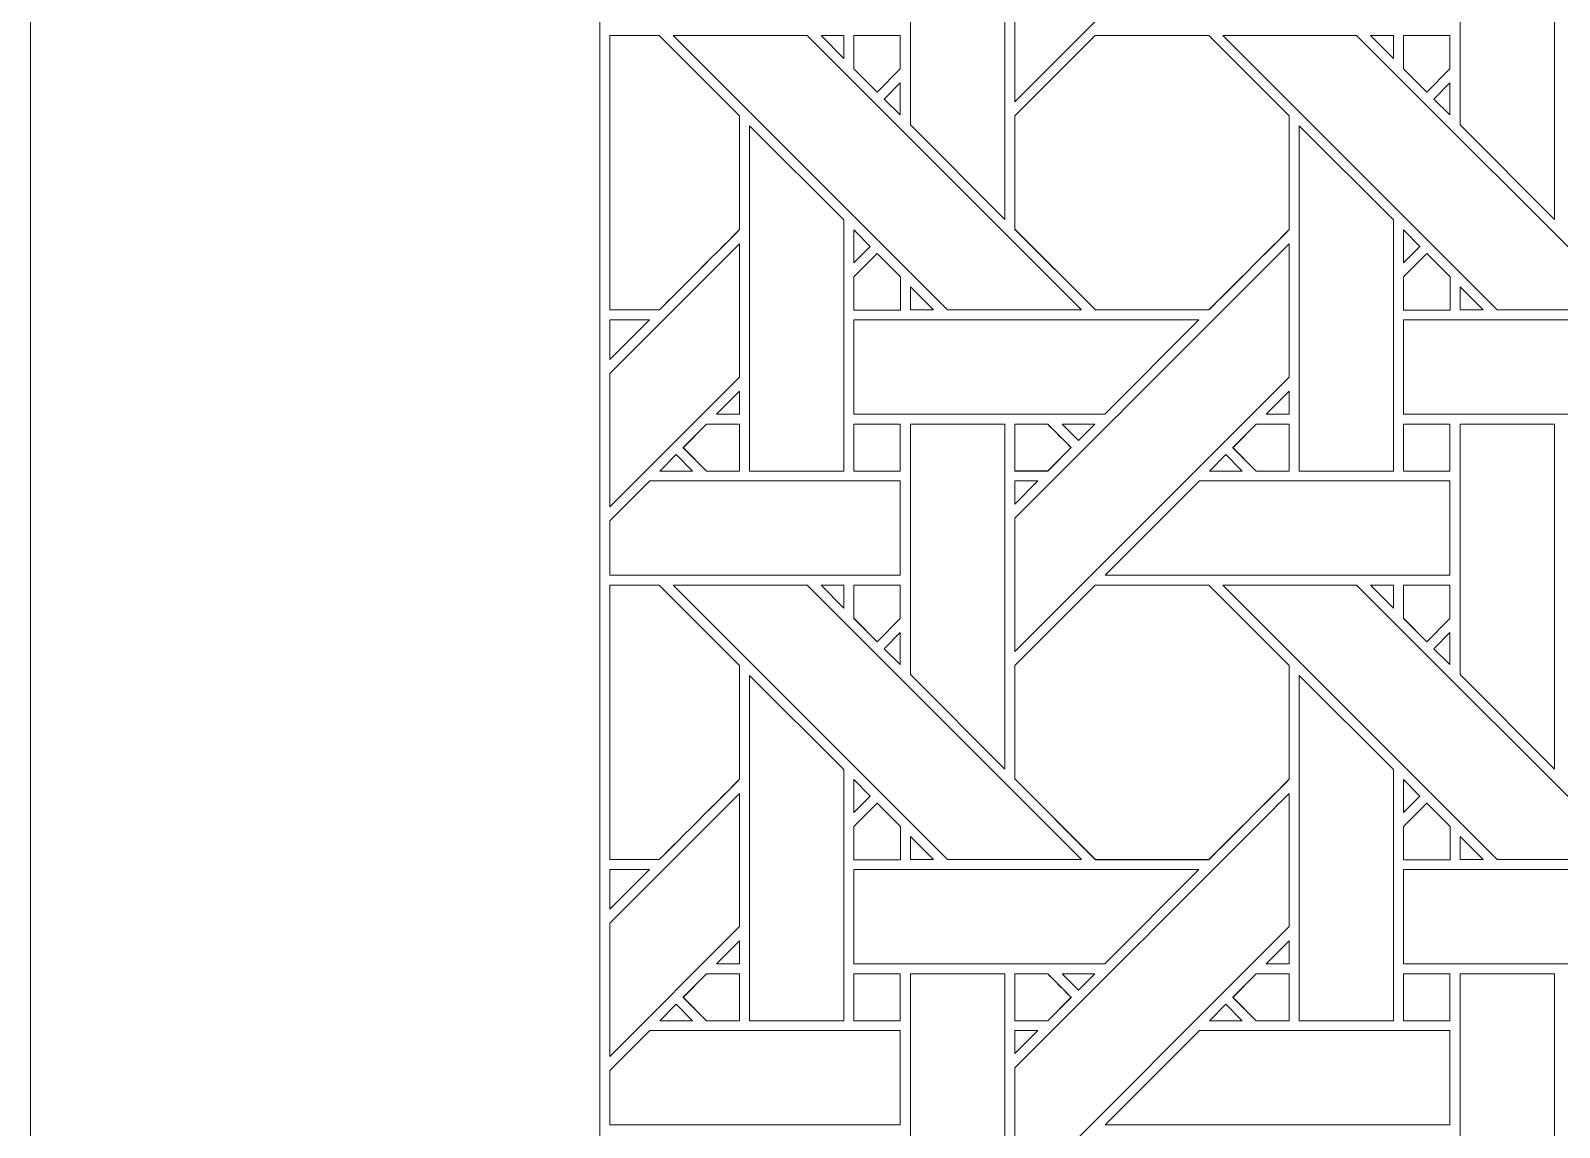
# Model space of a CAD drawing. Header units: inches. Extents: x 2.4 to 22.4, y -0.9 to 19.1.
# Drawn here: x 2.383 to 5.022, y 2.229 to 4.122 of the extents above; entities that cross this region are included whole.
import ezdxf

# ---------------------------------------------------------------- set-up
doc = ezdxf.new("R2010")
doc.units = ezdxf.units.IN
doc.header["$MEASUREMENT"] = 0
doc.layers.add('Design', color=7, linetype='Continuous', lineweight=0)

msp = doc.modelspace()

# ---------------------------------------------------------------- linework, layer by layer
at = {"layer": 'Design'}
for points, knots in [([(2.3829, 19.0948), (2.3829, 19.0948), (2.3829, -0.9052), (2.3829, -0.9052), (2.3829, -0.9052), (22.3829, -0.9052), (22.3829, -0.9052), (22.3829, -0.9052), (22.3829, 19.0948), (22.3829, 19.0948), (22.3829, 19.0948), (2.3829, 19.0948), (2.3829, 19.0948)], [0, 0, 0, 0, 1, 1, 1, 2, 2, 2, 3, 3, 3, 4, 4, 4, 4]), ([(3.3653, 18.1123), (3.3653, 18.1123), (3.3653, 0.0772), (3.3653, 0.0772), (3.3653, 0.0772), (21.4004, 0.0772), (21.4004, 0.0772), (21.4004, 0.0772), (21.4004, 18.1123), (21.4004, 18.1123), (21.4004, 18.1123), (3.3653, 18.1123), (3.3653, 18.1123)], [0, 0, 0, 0, 1, 1, 1, 2, 2, 2, 3, 3, 3, 4, 4, 4, 4]), ([(4.2177, 4.3653), (4.2674, 4.4147), (4.5, 4.6475), (4.5555, 4.703), (4.5555, 4.703), (4.5555, 4.473), (4.5555, 4.473), (4.5555, 4.473), (4.0818, 3.9994), (4.0818, 3.9994), (4.0818, 3.9994), (4.0818, 4.2294), (4.0818, 4.2294), (4.0818, 4.2294), (4.2177, 4.3653), (4.2177, 4.3653)], [0, 0, 0, 0, 1, 1, 1, 2, 2, 2, 3, 3, 3, 4, 4, 4, 5, 5, 5, 5]), ([(4.0647, 4.3916), (4.0647, 4.3916), (4.0647, 3.7964), (4.0647, 3.7964), (4.0647, 3.7964), (3.9018, 3.9594), (3.9018, 3.9594), (3.9018, 3.9594), (3.9018, 4.3916), (3.9018, 4.3916), (3.9018, 4.3916), (4.0647, 4.3916), (4.0647, 4.3916)], [0, 0, 0, 0, 1, 1, 1, 2, 2, 2, 3, 3, 3, 4, 4, 4, 4]), ([(5.0134, 4.3916), (5.0134, 4.3916), (5.0134, 3.7964), (5.0134, 3.7964), (5.0134, 3.7964), (4.8505, 3.9594), (4.8505, 3.9594), (4.8505, 3.9594), (4.8505, 4.3916), (4.8505, 4.3916), (4.8505, 4.3916), (5.0134, 4.3916), (5.0134, 4.3916)], [0, 0, 0, 0, 1, 1, 1, 2, 2, 2, 3, 3, 3, 4, 4, 4, 4]), ([(3.4679, 4.1136), (3.4679, 4.1136), (3.6066, 3.9749), (3.6066, 3.9749), (3.6066, 3.9749), (3.6066, 3.7787), (3.6066, 3.7787), (3.5888, 3.7607), (3.4769, 3.649), (3.4679, 3.64), (3.4679, 3.64), (3.3829, 3.64), (3.3829, 3.64), (3.3829, 3.64), (3.3829, 4.1136), (3.3829, 4.1136), (3.3829, 4.1136), (3.4679, 4.1136), (3.4679, 4.1136)], [0, 0, 0, 0, 1, 1, 1, 2, 2, 2, 3, 3, 3, 4, 4, 4, 5, 5, 5, 6, 6, 6, 6]), ([(3.468, 4.1136), (3.468, 4.1136), (3.6068, 3.975), (3.6068, 3.975), (3.6068, 3.975), (3.6068, 3.7787), (3.6068, 3.7787), (3.5888, 3.7606), (3.4769, 3.6488), (3.4681, 3.64), (3.4681, 3.64), (3.3829, 3.64), (3.3829, 3.64), (3.3829, 3.64), (3.3829, 4.1136), (3.3829, 4.1136), (3.3829, 4.1136), (3.468, 4.1136), (3.468, 4.1136)], [0, 0, 0, 0, 1, 1, 1, 2, 2, 2, 3, 3, 3, 4, 4, 4, 5, 5, 5, 6, 6, 6, 6]), ([(3.4923, 4.1137), (3.4923, 4.1137), (3.7232, 4.1137), (3.7232, 4.1137), (3.7232, 4.1137), (4.1969, 3.64), (4.1969, 3.64), (4.1969, 3.64), (3.9658, 3.64), (3.9658, 3.64), (3.9658, 3.64), (3.4923, 4.1137), (3.4923, 4.1137)], [0, 0, 0, 0, 1, 1, 1, 2, 2, 2, 3, 3, 3, 4, 4, 4, 4]), ([(3.7473, 4.1137), (3.7473, 4.1137), (3.7868, 4.1137), (3.7868, 4.1137), (3.7868, 4.1137), (3.7868, 4.0739), (3.7868, 4.0739), (3.7868, 4.0739), (3.7473, 4.1137), (3.7473, 4.1137)], [0, 0, 0, 0, 1, 1, 1, 2, 2, 2, 3, 3, 3, 3]), ([(3.8841, 4.1136), (3.8841, 4.1136), (3.8841, 4.056), (3.8841, 4.056), (3.8841, 4.056), (3.8441, 4.0161), (3.8441, 4.0161), (3.8441, 4.0161), (3.8038, 4.0564), (3.8038, 4.0564), (3.8038, 4.0564), (3.8038, 4.1136), (3.8038, 4.1136), (3.8038, 4.1136), (3.8841, 4.1136), (3.8841, 4.1136)], [0, 0, 0, 0, 1, 1, 1, 2, 2, 2, 3, 3, 3, 4, 4, 4, 5, 5, 5, 5]), ([(3.8443, 4.0162), (3.8443, 4.0162), (3.804, 4.0565), (3.804, 4.0565), (3.804, 4.0565), (3.804, 4.1137), (3.804, 4.1137), (3.804, 4.1137), (3.8842, 4.1137), (3.8842, 4.1137), (3.8842, 4.1137), (3.8842, 4.0561), (3.8842, 4.0561), (3.8842, 4.0561), (3.8443, 4.0162), (3.8443, 4.0162)], [0, 0, 0, 0, 1, 1, 1, 2, 2, 2, 3, 3, 3, 4, 4, 4, 5, 5, 5, 5]), ([(4.2204, 4.1136), (4.2204, 4.1136), (4.4166, 4.1136), (4.4166, 4.1136), (4.4166, 4.1136), (4.5554, 3.9749), (4.5554, 3.9749), (4.5554, 3.9749), (4.5554, 3.7787), (4.5554, 3.7787), (4.5376, 3.7607), (4.4256, 3.649), (4.4167, 3.64), (4.4167, 3.64), (4.2209, 3.64), (4.2209, 3.64), (4.2209, 3.64), (4.0817, 3.7792), (4.0817, 3.7792), (4.0817, 3.7792), (4.0817, 3.9749), (4.0817, 3.9749), (4.0817, 3.9749), (4.2204, 4.1136), (4.2204, 4.1136)], [0, 0, 0, 0, 1, 1, 1, 2, 2, 2, 3, 3, 3, 4, 4, 4, 5, 5, 5, 6, 6, 6, 7, 7, 7, 8, 8, 8, 8]), ([(4.2205, 4.1137), (4.2205, 4.1137), (4.4168, 4.1137), (4.4168, 4.1137), (4.4168, 4.1137), (4.5555, 3.975), (4.5555, 3.975), (4.5555, 3.975), (4.5555, 3.7787), (4.5555, 3.7787), (4.5377, 3.7608), (4.4258, 3.6491), (4.4168, 3.6401), (4.4168, 3.6401), (4.2211, 3.6401), (4.2211, 3.6401), (4.2211, 3.6401), (4.0818, 3.7793), (4.0818, 3.7793), (4.0818, 3.7793), (4.0818, 3.975), (4.0818, 3.975), (4.0818, 3.975), (4.2205, 4.1137), (4.2205, 4.1137)], [0, 0, 0, 0, 1, 1, 1, 2, 2, 2, 3, 3, 3, 4, 4, 4, 5, 5, 5, 6, 6, 6, 7, 7, 7, 8, 8, 8, 8]), ([(4.6719, 4.1137), (4.6719, 4.1137), (5.1456, 3.64), (5.1456, 3.64), (5.1456, 3.64), (4.9146, 3.64), (4.9146, 3.64), (4.9146, 3.64), (4.441, 4.1137), (4.441, 4.1137), (4.441, 4.1137), (4.6719, 4.1137), (4.6719, 4.1137)], [0, 0, 0, 0, 1, 1, 1, 2, 2, 2, 3, 3, 3, 4, 4, 4, 4]), ([(4.7355, 4.1137), (4.7355, 4.1137), (4.7355, 4.0739), (4.7355, 4.0739), (4.7355, 4.0739), (4.6961, 4.1137), (4.6961, 4.1137), (4.6961, 4.1137), (4.7355, 4.1137), (4.7355, 4.1137)], [0, 0, 0, 0, 1, 1, 1, 2, 2, 2, 3, 3, 3, 3]), ([(4.8328, 4.1136), (4.8328, 4.1136), (4.8328, 4.056), (4.8328, 4.056), (4.8328, 4.056), (4.7929, 4.0161), (4.7929, 4.0161), (4.7929, 4.0161), (4.7526, 4.0564), (4.7526, 4.0564), (4.7526, 4.0564), (4.7526, 4.1136), (4.7526, 4.1136), (4.7526, 4.1136), (4.8328, 4.1136), (4.8328, 4.1136)], [0, 0, 0, 0, 1, 1, 1, 2, 2, 2, 3, 3, 3, 4, 4, 4, 5, 5, 5, 5]), ([(4.793, 4.0162), (4.793, 4.0162), (4.7527, 4.0565), (4.7527, 4.0565), (4.7527, 4.0565), (4.7527, 4.1137), (4.7527, 4.1137), (4.7527, 4.1137), (4.833, 4.1137), (4.833, 4.1137), (4.833, 4.1137), (4.833, 4.0561), (4.833, 4.0561), (4.833, 4.0561), (4.793, 4.0162), (4.793, 4.0162)], [0, 0, 0, 0, 1, 1, 1, 2, 2, 2, 3, 3, 3, 4, 4, 4, 5, 5, 5, 5]), ([(3.8842, 4.0318), (3.8842, 4.0318), (3.8842, 3.9767), (3.8842, 3.9767), (3.8842, 3.9767), (3.8565, 4.0041), (3.8565, 4.0041), (3.8565, 4.0041), (3.8842, 4.0318), (3.8842, 4.0318)], [0, 0, 0, 0, 1, 1, 1, 2, 2, 2, 3, 3, 3, 3]), ([(4.833, 4.0318), (4.833, 4.0318), (4.833, 3.9767), (4.833, 3.9767), (4.833, 3.9767), (4.8052, 4.0041), (4.8052, 4.0041), (4.8052, 4.0041), (4.833, 4.0318), (4.833, 4.0318)], [0, 0, 0, 0, 1, 1, 1, 2, 2, 2, 3, 3, 3, 3]), ([(3.7867, 3.362), (3.7867, 3.362), (3.6239, 3.362), (3.6239, 3.362), (3.6239, 3.362), (3.6239, 3.9579), (3.6239, 3.9579), (3.6239, 3.9579), (3.7867, 3.7957), (3.7867, 3.7957), (3.7867, 3.7957), (3.7867, 3.362), (3.7867, 3.362)], [0, 0, 0, 0, 1, 1, 1, 2, 2, 2, 3, 3, 3, 4, 4, 4, 4]), ([(4.7354, 3.362), (4.7354, 3.362), (4.5727, 3.362), (4.5727, 3.362), (4.5727, 3.362), (4.5727, 3.9579), (4.5727, 3.9579), (4.5727, 3.9579), (4.7354, 3.7957), (4.7354, 3.7957), (4.7354, 3.7957), (4.7354, 3.362), (4.7354, 3.362)], [0, 0, 0, 0, 1, 1, 1, 2, 2, 2, 3, 3, 3, 4, 4, 4, 4]), ([(3.804, 3.7215), (3.804, 3.7215), (3.804, 3.7782), (3.804, 3.7782), (3.804, 3.7782), (3.8322, 3.7497), (3.8322, 3.7497), (3.8322, 3.7497), (3.804, 3.7215), (3.804, 3.7215)], [0, 0, 0, 0, 1, 1, 1, 2, 2, 2, 3, 3, 3, 3]), ([(4.7527, 3.7215), (4.7527, 3.7215), (4.7527, 3.7782), (4.7527, 3.7782), (4.7527, 3.7782), (4.7809, 3.7497), (4.7809, 3.7497), (4.7809, 3.7497), (4.7527, 3.7215), (4.7527, 3.7215)], [0, 0, 0, 0, 1, 1, 1, 2, 2, 2, 3, 3, 3, 3]), ([(3.6068, 3.7543), (3.6068, 3.7543), (3.6068, 3.5243), (3.6068, 3.5243), (3.6068, 3.5243), (3.3829, 3.3003), (3.3829, 3.3003), (3.3829, 3.3003), (3.3829, 3.5303), (3.3829, 3.5303), (3.3829, 3.5303), (3.6068, 3.7543), (3.6068, 3.7543)], [0, 0, 0, 0, 1, 1, 1, 2, 2, 2, 3, 3, 3, 4, 4, 4, 4]), ([(4.2182, 3.417), (4.2675, 3.4661), (4.5, 3.6988), (4.5555, 3.7543), (4.5555, 3.7543), (4.5555, 3.5243), (4.5555, 3.5243), (4.5555, 3.5243), (4.0818, 3.0506), (4.0818, 3.0506), (4.0818, 3.0506), (4.0818, 3.2807), (4.0818, 3.2807), (4.0818, 3.2807), (4.2182, 3.417), (4.2182, 3.417)], [0, 0, 0, 0, 1, 1, 1, 2, 2, 2, 3, 3, 3, 4, 4, 4, 5, 5, 5, 5]), ([(3.8038, 3.6397), (3.8038, 3.6397), (3.8038, 3.697), (3.8038, 3.697), (3.8038, 3.697), (3.8442, 3.7374), (3.8442, 3.7374), (3.8442, 3.7374), (3.8845, 3.697), (3.8845, 3.697), (3.8845, 3.697), (3.8845, 3.6397), (3.8845, 3.6397), (3.8845, 3.6397), (3.8038, 3.6397), (3.8038, 3.6397)], [0, 0, 0, 0, 1, 1, 1, 2, 2, 2, 3, 3, 3, 4, 4, 4, 5, 5, 5, 5]), ([(3.8443, 3.7374), (3.8443, 3.7374), (3.8847, 3.6971), (3.8847, 3.6971), (3.8847, 3.6971), (3.8847, 3.6398), (3.8847, 3.6398), (3.8847, 3.6398), (3.804, 3.6398), (3.804, 3.6398), (3.804, 3.6398), (3.804, 3.6971), (3.804, 3.6971), (3.804, 3.6971), (3.8443, 3.7374), (3.8443, 3.7374)], [0, 0, 0, 0, 1, 1, 1, 2, 2, 2, 3, 3, 3, 4, 4, 4, 5, 5, 5, 5]), ([(4.7526, 3.6397), (4.7526, 3.6397), (4.7526, 3.697), (4.7526, 3.697), (4.7526, 3.697), (4.7929, 3.7374), (4.7929, 3.7374), (4.7929, 3.7374), (4.8332, 3.697), (4.8332, 3.697), (4.8332, 3.697), (4.8332, 3.6397), (4.8332, 3.6397), (4.8332, 3.6397), (4.7526, 3.6397), (4.7526, 3.6397)], [0, 0, 0, 0, 1, 1, 1, 2, 2, 2, 3, 3, 3, 4, 4, 4, 5, 5, 5, 5]), ([(4.7931, 3.7374), (4.7931, 3.7374), (4.8334, 3.6971), (4.8334, 3.6971), (4.8334, 3.6971), (4.8334, 3.6398), (4.8334, 3.6398), (4.8334, 3.6398), (4.7527, 3.6398), (4.7527, 3.6398), (4.7527, 3.6398), (4.7527, 3.6971), (4.7527, 3.6971), (4.7527, 3.6971), (4.7931, 3.7374), (4.7931, 3.7374)], [0, 0, 0, 0, 1, 1, 1, 2, 2, 2, 3, 3, 3, 4, 4, 4, 5, 5, 5, 5]), ([(3.9416, 3.64), (3.9416, 3.64), (3.9019, 3.64), (3.9019, 3.64), (3.9019, 3.64), (3.9019, 3.6798), (3.9019, 3.6798), (3.9019, 3.6798), (3.9416, 3.64), (3.9416, 3.64)], [0, 0, 0, 0, 1, 1, 1, 2, 2, 2, 3, 3, 3, 3]), ([(4.8506, 3.64), (4.8506, 3.64), (4.8506, 3.6798), (4.8506, 3.6798), (4.8506, 3.6798), (4.8904, 3.64), (4.8904, 3.64), (4.8904, 3.64), (4.8506, 3.64), (4.8506, 3.64)], [0, 0, 0, 0, 1, 1, 1, 2, 2, 2, 3, 3, 3, 3]), ([(3.451, 3.6228), (3.451, 3.6228), (3.3829, 3.5547), (3.3829, 3.5547), (3.3829, 3.5547), (3.3829, 3.6228), (3.3829, 3.6228), (3.3829, 3.6228), (3.451, 3.6228), (3.451, 3.6228)], [0, 0, 0, 0, 1, 1, 1, 2, 2, 2, 3, 3, 3, 3]), ([(3.804, 3.6228), (3.804, 3.6228), (4.3997, 3.6228), (4.3997, 3.6228), (4.3997, 3.6228), (4.237, 3.4601), (4.237, 3.4601), (4.237, 3.4601), (3.804, 3.4601), (3.804, 3.4601), (3.804, 3.4601), (3.804, 3.6228), (3.804, 3.6228)], [0, 0, 0, 0, 1, 1, 1, 2, 2, 2, 3, 3, 3, 4, 4, 4, 4]), ([(4.7527, 3.4601), (4.7527, 3.4601), (4.7527, 3.6228), (4.7527, 3.6228), (4.7527, 3.6228), (5.3484, 3.6228), (5.3484, 3.6228), (5.3484, 3.6228), (5.1857, 3.4601), (5.1857, 3.4601), (5.1857, 3.4601), (4.7527, 3.4601), (4.7527, 3.4601)], [0, 0, 0, 0, 1, 1, 1, 2, 2, 2, 3, 3, 3, 4, 4, 4, 4]), ([(3.567, 3.4601), (3.567, 3.4601), (3.6068, 3.4999), (3.6068, 3.4999), (3.6068, 3.4999), (3.6068, 3.4601), (3.6068, 3.4601), (3.6068, 3.4601), (3.567, 3.4601), (3.567, 3.4601)], [0, 0, 0, 0, 1, 1, 1, 2, 2, 2, 3, 3, 3, 3]), ([(4.5158, 3.4601), (4.5158, 3.4601), (4.5555, 3.4999), (4.5555, 3.4999), (4.5555, 3.4999), (4.5555, 3.4601), (4.5555, 3.4601), (4.5555, 3.4601), (4.5158, 3.4601), (4.5158, 3.4601)], [0, 0, 0, 0, 1, 1, 1, 2, 2, 2, 3, 3, 3, 3]), ([(3.5495, 3.362), (3.5495, 3.362), (3.5092, 3.4023), (3.5092, 3.4023), (3.5092, 3.4023), (3.5496, 3.4428), (3.5496, 3.4428), (3.5496, 3.4428), (3.6066, 3.4428), (3.6066, 3.4428), (3.6066, 3.4428), (3.6066, 3.362), (3.6066, 3.362), (3.6066, 3.362), (3.5495, 3.362), (3.5495, 3.362)], [0, 0, 0, 0, 1, 1, 1, 2, 2, 2, 3, 3, 3, 4, 4, 4, 5, 5, 5, 5]), ([(3.5093, 3.4024), (3.5093, 3.4024), (3.5498, 3.4428), (3.5498, 3.4428), (3.5498, 3.4428), (3.6068, 3.4428), (3.6068, 3.4428), (3.6068, 3.4428), (3.6068, 3.362), (3.6068, 3.362), (3.6068, 3.362), (3.5497, 3.362), (3.5497, 3.362), (3.5497, 3.362), (3.5093, 3.4024), (3.5093, 3.4024)], [0, 0, 0, 0, 1, 1, 1, 2, 2, 2, 3, 3, 3, 4, 4, 4, 5, 5, 5, 5]), ([(3.8038, 3.4427), (3.8038, 3.4427), (3.8841, 3.4427), (3.8841, 3.4427), (3.8841, 3.4427), (3.8841, 3.362), (3.8841, 3.362), (3.8841, 3.362), (3.8038, 3.362), (3.8038, 3.362), (3.8038, 3.362), (3.8038, 3.4427), (3.8038, 3.4427)], [0, 0, 0, 0, 1, 1, 1, 2, 2, 2, 3, 3, 3, 4, 4, 4, 4]), ([(3.804, 3.4428), (3.804, 3.4428), (3.8842, 3.4428), (3.8842, 3.4428), (3.8842, 3.4428), (3.8842, 3.362), (3.8842, 3.362), (3.8842, 3.362), (3.804, 3.362), (3.804, 3.362), (3.804, 3.362), (3.804, 3.4428), (3.804, 3.4428)], [0, 0, 0, 0, 1, 1, 1, 2, 2, 2, 3, 3, 3, 4, 4, 4, 4]), ([(4.0647, 3.4428), (4.0647, 3.4428), (4.0647, 2.8477), (4.0647, 2.8477), (4.0647, 2.8477), (3.9018, 3.0106), (3.9018, 3.0106), (3.9018, 3.0106), (3.9018, 3.4428), (3.9018, 3.4428), (3.9018, 3.4428), (4.0647, 3.4428), (4.0647, 3.4428)], [0, 0, 0, 0, 1, 1, 1, 2, 2, 2, 3, 3, 3, 4, 4, 4, 4]), ([(4.1388, 3.4427), (4.1439, 3.4376), (4.1747, 3.4068), (4.1791, 3.4024), (4.1791, 3.4024), (4.1387, 3.362), (4.1387, 3.362), (4.1387, 3.362), (4.0817, 3.362), (4.0817, 3.362), (4.0817, 3.362), (4.0817, 3.4427), (4.0817, 3.4427), (4.0817, 3.4427), (4.1388, 3.4427), (4.1388, 3.4427)], [0, 0, 0, 0, 1, 1, 1, 2, 2, 2, 3, 3, 3, 4, 4, 4, 5, 5, 5, 5]), ([(4.1792, 3.4025), (4.1792, 3.4025), (4.1388, 3.3621), (4.1388, 3.3621), (4.1388, 3.3621), (4.0818, 3.3621), (4.0818, 3.3621), (4.0818, 3.3621), (4.0818, 3.4428), (4.0818, 3.4428), (4.0818, 3.4428), (4.1389, 3.4428), (4.1389, 3.4428), (4.1442, 3.4376), (4.1749, 3.4068), (4.1792, 3.4025)], [0, 0, 0, 0, 1, 1, 1, 2, 2, 2, 3, 3, 3, 4, 4, 4, 5, 5, 5, 5]), ([(4.1633, 3.4428), (4.1633, 3.4428), (4.2197, 3.4428), (4.2197, 3.4428), (4.2197, 3.4428), (4.1915, 3.4146), (4.1915, 3.4146), (4.1915, 3.4146), (4.1633, 3.4428), (4.1633, 3.4428)], [0, 0, 0, 0, 1, 1, 1, 2, 2, 2, 3, 3, 3, 3]), ([(4.4983, 3.362), (4.4983, 3.362), (4.4579, 3.4023), (4.4579, 3.4023), (4.4579, 3.4023), (4.4983, 3.4428), (4.4983, 3.4428), (4.4983, 3.4428), (4.5554, 3.4428), (4.5554, 3.4428), (4.5554, 3.4428), (4.5554, 3.362), (4.5554, 3.362), (4.5554, 3.362), (4.4983, 3.362), (4.4983, 3.362)], [0, 0, 0, 0, 1, 1, 1, 2, 2, 2, 3, 3, 3, 4, 4, 4, 5, 5, 5, 5]), ([(4.5555, 3.4428), (4.5555, 3.4428), (4.5555, 3.362), (4.5555, 3.362), (4.5555, 3.362), (4.4984, 3.362), (4.4984, 3.362), (4.4984, 3.362), (4.4581, 3.4024), (4.4581, 3.4024), (4.4581, 3.4024), (4.4985, 3.4428), (4.4985, 3.4428), (4.4985, 3.4428), (4.5555, 3.4428), (4.5555, 3.4428)], [0, 0, 0, 0, 1, 1, 1, 2, 2, 2, 3, 3, 3, 4, 4, 4, 5, 5, 5, 5]), ([(4.7526, 3.4427), (4.7526, 3.4427), (4.8328, 3.4427), (4.8328, 3.4427), (4.8328, 3.4427), (4.8328, 3.362), (4.8328, 3.362), (4.8328, 3.362), (4.7526, 3.362), (4.7526, 3.362), (4.7526, 3.362), (4.7526, 3.4427), (4.7526, 3.4427)], [0, 0, 0, 0, 1, 1, 1, 2, 2, 2, 3, 3, 3, 4, 4, 4, 4]), ([(4.833, 3.4428), (4.833, 3.4428), (4.833, 3.362), (4.833, 3.362), (4.833, 3.362), (4.7527, 3.362), (4.7527, 3.362), (4.7527, 3.362), (4.7527, 3.4428), (4.7527, 3.4428), (4.7527, 3.4428), (4.833, 3.4428), (4.833, 3.4428)], [0, 0, 0, 0, 1, 1, 1, 2, 2, 2, 3, 3, 3, 4, 4, 4, 4]), ([(5.0134, 3.4428), (5.0134, 3.4428), (5.0134, 2.8477), (5.0134, 2.8477), (5.0134, 2.8477), (4.8505, 3.0106), (4.8505, 3.0106), (4.8505, 3.0106), (4.8505, 3.4428), (4.8505, 3.4428), (4.8505, 3.4428), (5.0134, 3.4428), (5.0134, 3.4428)], [0, 0, 0, 0, 1, 1, 1, 2, 2, 2, 3, 3, 3, 4, 4, 4, 4]), ([(3.5255, 3.362), (3.5255, 3.362), (3.4689, 3.362), (3.4689, 3.362), (3.4689, 3.362), (3.4972, 3.3903), (3.4972, 3.3903), (3.4972, 3.3903), (3.5255, 3.362), (3.5255, 3.362)], [0, 0, 0, 0, 1, 1, 1, 2, 2, 2, 3, 3, 3, 3]), ([(4.4742, 3.362), (4.4742, 3.362), (4.4177, 3.362), (4.4177, 3.362), (4.4177, 3.362), (4.4459, 3.3903), (4.4459, 3.3903), (4.4459, 3.3903), (4.4742, 3.362), (4.4742, 3.362)], [0, 0, 0, 0, 1, 1, 1, 2, 2, 2, 3, 3, 3, 3]), ([(3.4518, 3.3449), (3.4518, 3.3449), (3.8842, 3.3449), (3.8842, 3.3449), (3.8842, 3.3449), (3.8842, 3.1821), (3.8842, 3.1821), (3.8842, 3.1821), (3.3829, 3.1821), (3.3829, 3.1821), (3.3829, 3.1821), (3.3829, 3.276), (3.3829, 3.276), (3.3829, 3.276), (3.4518, 3.3449), (3.4518, 3.3449)], [0, 0, 0, 0, 1, 1, 1, 2, 2, 2, 3, 3, 3, 4, 4, 4, 5, 5, 5, 5]), ([(4.1217, 3.3449), (4.1217, 3.3449), (4.0818, 3.3051), (4.0818, 3.3051), (4.0818, 3.3051), (4.0818, 3.3449), (4.0818, 3.3449), (4.0818, 3.3449), (4.1217, 3.3449), (4.1217, 3.3449)], [0, 0, 0, 0, 1, 1, 1, 2, 2, 2, 3, 3, 3, 3]), ([(4.833, 3.3449), (4.833, 3.3449), (4.833, 3.1821), (4.833, 3.1821), (4.833, 3.1821), (4.2377, 3.1821), (4.2377, 3.1821), (4.2377, 3.1821), (4.4005, 3.3449), (4.4005, 3.3449), (4.4005, 3.3449), (4.833, 3.3449), (4.833, 3.3449)], [0, 0, 0, 0, 1, 1, 1, 2, 2, 2, 3, 3, 3, 4, 4, 4, 4]), ([(3.4679, 3.1649), (3.4679, 3.1649), (3.6066, 3.0261), (3.6066, 3.0261), (3.6066, 3.0261), (3.6066, 2.8299), (3.6066, 2.8299), (3.5888, 2.812), (3.4769, 2.7003), (3.4679, 2.6913), (3.4679, 2.6913), (3.3829, 2.6913), (3.3829, 2.6913), (3.3829, 2.6913), (3.3829, 3.1649), (3.3829, 3.1649), (3.3829, 3.1649), (3.4679, 3.1649), (3.4679, 3.1649)], [0, 0, 0, 0, 1, 1, 1, 2, 2, 2, 3, 3, 3, 4, 4, 4, 5, 5, 5, 6, 6, 6, 6]), ([(3.468, 3.1649), (3.468, 3.1649), (3.6068, 3.0262), (3.6068, 3.0262), (3.6068, 3.0262), (3.6068, 2.83), (3.6068, 2.83), (3.589, 2.8121), (3.477, 2.7003), (3.4681, 2.6913), (3.4681, 2.6913), (3.3829, 2.6913), (3.3829, 2.6913), (3.3829, 2.6913), (3.3829, 3.1649), (3.3829, 3.1649), (3.3829, 3.1649), (3.468, 3.1649), (3.468, 3.1649)], [0, 0, 0, 0, 1, 1, 1, 2, 2, 2, 3, 3, 3, 4, 4, 4, 5, 5, 5, 6, 6, 6, 6]), ([(3.4923, 3.165), (3.4923, 3.165), (3.7232, 3.165), (3.7232, 3.165), (3.7232, 3.165), (4.1969, 2.6913), (4.1969, 2.6913), (4.1969, 2.6913), (3.9658, 2.6913), (3.9658, 2.6913), (3.9658, 2.6913), (3.4923, 3.165), (3.4923, 3.165)], [0, 0, 0, 0, 1, 1, 1, 2, 2, 2, 3, 3, 3, 4, 4, 4, 4]), ([(3.7473, 3.165), (3.7473, 3.165), (3.7868, 3.165), (3.7868, 3.165), (3.7868, 3.165), (3.7868, 3.1251), (3.7868, 3.1251), (3.7868, 3.1251), (3.7473, 3.165), (3.7473, 3.165)], [0, 0, 0, 0, 1, 1, 1, 2, 2, 2, 3, 3, 3, 3]), ([(3.8841, 3.1649), (3.8841, 3.1649), (3.8841, 3.1073), (3.8841, 3.1073), (3.8841, 3.1073), (3.8441, 3.0673), (3.8441, 3.0673), (3.8441, 3.0673), (3.8038, 3.1077), (3.8038, 3.1077), (3.8038, 3.1077), (3.8038, 3.1649), (3.8038, 3.1649), (3.8038, 3.1649), (3.8841, 3.1649), (3.8841, 3.1649)], [0, 0, 0, 0, 1, 1, 1, 2, 2, 2, 3, 3, 3, 4, 4, 4, 5, 5, 5, 5]), ([(3.8443, 3.0674), (3.8443, 3.0674), (3.804, 3.1078), (3.804, 3.1078), (3.804, 3.1078), (3.804, 3.165), (3.804, 3.165), (3.804, 3.165), (3.8842, 3.165), (3.8842, 3.165), (3.8842, 3.165), (3.8842, 3.1074), (3.8842, 3.1074), (3.8842, 3.1074), (3.8443, 3.0674), (3.8443, 3.0674)], [0, 0, 0, 0, 1, 1, 1, 2, 2, 2, 3, 3, 3, 4, 4, 4, 5, 5, 5, 5]), ([(4.2204, 3.1649), (4.2204, 3.1649), (4.4166, 3.1649), (4.4166, 3.1649), (4.4166, 3.1649), (4.5554, 3.0261), (4.5554, 3.0261), (4.5554, 3.0261), (4.5554, 2.8299), (4.5554, 2.8299), (4.5376, 2.812), (4.4256, 2.7002), (4.4167, 2.6912), (4.4167, 2.6912), (4.2209, 2.6912), (4.2209, 2.6912), (4.2209, 2.6912), (4.0817, 2.8305), (4.0817, 2.8305), (4.0817, 2.8305), (4.0817, 3.0261), (4.0817, 3.0261), (4.0817, 3.0261), (4.2204, 3.1649), (4.2204, 3.1649)], [0, 0, 0, 0, 1, 1, 1, 2, 2, 2, 3, 3, 3, 4, 4, 4, 5, 5, 5, 6, 6, 6, 7, 7, 7, 8, 8, 8, 8]), ([(4.2205, 3.165), (4.2205, 3.165), (4.4168, 3.165), (4.4168, 3.165), (4.4168, 3.165), (4.5555, 3.0262), (4.5555, 3.0262), (4.5555, 3.0262), (4.5555, 2.83), (4.5555, 2.83), (4.5377, 2.8121), (4.4258, 2.7003), (4.4168, 2.6913), (4.4168, 2.6913), (4.2211, 2.6913), (4.2211, 2.6913), (4.2211, 2.6913), (4.0818, 2.8306), (4.0818, 2.8306), (4.0818, 2.8306), (4.0818, 3.0262), (4.0818, 3.0262), (4.0818, 3.0262), (4.2205, 3.165), (4.2205, 3.165)], [0, 0, 0, 0, 1, 1, 1, 2, 2, 2, 3, 3, 3, 4, 4, 4, 5, 5, 5, 6, 6, 6, 7, 7, 7, 8, 8, 8, 8]), ([(4.6719, 3.165), (4.6719, 3.165), (5.1456, 2.6913), (5.1456, 2.6913), (5.1456, 2.6913), (4.9146, 2.6913), (4.9146, 2.6913), (4.9146, 2.6913), (4.441, 3.165), (4.441, 3.165), (4.441, 3.165), (4.6719, 3.165), (4.6719, 3.165)], [0, 0, 0, 0, 1, 1, 1, 2, 2, 2, 3, 3, 3, 4, 4, 4, 4]), ([(4.7355, 3.165), (4.7355, 3.165), (4.7355, 3.1251), (4.7355, 3.1251), (4.7355, 3.1251), (4.6961, 3.165), (4.6961, 3.165), (4.6961, 3.165), (4.7355, 3.165), (4.7355, 3.165)], [0, 0, 0, 0, 1, 1, 1, 2, 2, 2, 3, 3, 3, 3]), ([(4.8328, 3.1649), (4.8328, 3.1649), (4.8328, 3.1073), (4.8328, 3.1073), (4.8328, 3.1073), (4.7929, 3.0673), (4.7929, 3.0673), (4.7929, 3.0673), (4.7526, 3.1077), (4.7526, 3.1077), (4.7526, 3.1077), (4.7526, 3.1649), (4.7526, 3.1649), (4.7526, 3.1649), (4.8328, 3.1649), (4.8328, 3.1649)], [0, 0, 0, 0, 1, 1, 1, 2, 2, 2, 3, 3, 3, 4, 4, 4, 5, 5, 5, 5]), ([(4.793, 3.0674), (4.793, 3.0674), (4.7527, 3.1078), (4.7527, 3.1078), (4.7527, 3.1078), (4.7527, 3.165), (4.7527, 3.165), (4.7527, 3.165), (4.833, 3.165), (4.833, 3.165), (4.833, 3.165), (4.833, 3.1074), (4.833, 3.1074), (4.833, 3.1074), (4.793, 3.0674), (4.793, 3.0674)], [0, 0, 0, 0, 1, 1, 1, 2, 2, 2, 3, 3, 3, 4, 4, 4, 5, 5, 5, 5]), ([(3.8842, 3.0831), (3.8842, 3.0831), (3.8842, 3.028), (3.8842, 3.028), (3.8842, 3.028), (3.8565, 3.0553), (3.8565, 3.0553), (3.8565, 3.0553), (3.8842, 3.0831), (3.8842, 3.0831)], [0, 0, 0, 0, 1, 1, 1, 2, 2, 2, 3, 3, 3, 3]), ([(4.833, 3.0831), (4.833, 3.0831), (4.833, 3.028), (4.833, 3.028), (4.833, 3.028), (4.8052, 3.0554), (4.8052, 3.0554), (4.8052, 3.0554), (4.833, 3.0831), (4.833, 3.0831)], [0, 0, 0, 0, 1, 1, 1, 2, 2, 2, 3, 3, 3, 3]), ([(3.7867, 2.4133), (3.7867, 2.4133), (3.6239, 2.4133), (3.6239, 2.4133), (3.6239, 2.4133), (3.6239, 3.0091), (3.6239, 3.0091), (3.6239, 3.0091), (3.7867, 2.847), (3.7867, 2.847), (3.7867, 2.847), (3.7867, 2.4133), (3.7867, 2.4133)], [0, 0, 0, 0, 1, 1, 1, 2, 2, 2, 3, 3, 3, 4, 4, 4, 4]), ([(4.7354, 2.4133), (4.7354, 2.4133), (4.5727, 2.4133), (4.5727, 2.4133), (4.5727, 2.4133), (4.5727, 3.0091), (4.5727, 3.0091), (4.5727, 3.0091), (4.7354, 2.847), (4.7354, 2.847), (4.7354, 2.847), (4.7354, 2.4133), (4.7354, 2.4133)], [0, 0, 0, 0, 1, 1, 1, 2, 2, 2, 3, 3, 3, 4, 4, 4, 4]), ([(3.804, 2.7728), (3.804, 2.7728), (3.804, 2.8295), (3.804, 2.8295), (3.804, 2.8295), (3.8322, 2.8009), (3.8322, 2.8009), (3.8322, 2.8009), (3.804, 2.7728), (3.804, 2.7728)], [0, 0, 0, 0, 1, 1, 1, 2, 2, 2, 3, 3, 3, 3]), ([(4.7527, 2.7728), (4.7527, 2.7728), (4.7527, 2.8295), (4.7527, 2.8295), (4.7527, 2.8295), (4.7809, 2.8009), (4.7809, 2.8009), (4.7809, 2.8009), (4.7527, 2.7728), (4.7527, 2.7728)], [0, 0, 0, 0, 1, 1, 1, 2, 2, 2, 3, 3, 3, 3]), ([(3.6068, 2.8056), (3.6068, 2.8056), (3.6068, 2.5756), (3.6068, 2.5756), (3.6068, 2.5756), (3.3829, 2.3516), (3.3829, 2.3516), (3.3829, 2.3516), (3.3829, 2.5816), (3.3829, 2.5816), (3.3829, 2.5816), (3.6068, 2.8056), (3.6068, 2.8056)], [0, 0, 0, 0, 1, 1, 1, 2, 2, 2, 3, 3, 3, 4, 4, 4, 4]), ([(4.2182, 2.4683), (4.2676, 2.5174), (4.5, 2.7501), (4.5555, 2.8056), (4.5555, 2.8056), (4.5555, 2.5756), (4.5555, 2.5756), (4.5555, 2.5756), (4.0818, 2.1019), (4.0818, 2.1019), (4.0818, 2.1019), (4.0818, 2.332), (4.0818, 2.332), (4.0818, 2.332), (4.2182, 2.4683), (4.2182, 2.4683)], [0, 0, 0, 0, 1, 1, 1, 2, 2, 2, 3, 3, 3, 4, 4, 4, 5, 5, 5, 5]), ([(3.8038, 2.691), (3.8038, 2.691), (3.8038, 2.7483), (3.8038, 2.7483), (3.8038, 2.7483), (3.8442, 2.7886), (3.8442, 2.7886), (3.8442, 2.7886), (3.8845, 2.7483), (3.8845, 2.7483), (3.8845, 2.7483), (3.8845, 2.691), (3.8845, 2.691), (3.8845, 2.691), (3.8038, 2.691), (3.8038, 2.691)], [0, 0, 0, 0, 1, 1, 1, 2, 2, 2, 3, 3, 3, 4, 4, 4, 5, 5, 5, 5]), ([(3.8443, 2.7887), (3.8443, 2.7887), (3.8847, 2.7484), (3.8847, 2.7484), (3.8847, 2.7484), (3.8847, 2.6911), (3.8847, 2.6911), (3.8847, 2.6911), (3.804, 2.6911), (3.804, 2.6911), (3.804, 2.6911), (3.804, 2.7484), (3.804, 2.7484), (3.804, 2.7484), (3.8443, 2.7887), (3.8443, 2.7887)], [0, 0, 0, 0, 1, 1, 1, 2, 2, 2, 3, 3, 3, 4, 4, 4, 5, 5, 5, 5]), ([(4.7526, 2.691), (4.7526, 2.691), (4.7526, 2.7483), (4.7526, 2.7483), (4.7526, 2.7483), (4.7929, 2.7886), (4.7929, 2.7886), (4.7929, 2.7886), (4.8332, 2.7483), (4.8332, 2.7483), (4.8332, 2.7483), (4.8332, 2.691), (4.8332, 2.691), (4.8332, 2.691), (4.7526, 2.691), (4.7526, 2.691)], [0, 0, 0, 0, 1, 1, 1, 2, 2, 2, 3, 3, 3, 4, 4, 4, 5, 5, 5, 5]), ([(4.7931, 2.7887), (4.7931, 2.7887), (4.8334, 2.7484), (4.8334, 2.7484), (4.8334, 2.7484), (4.8334, 2.6911), (4.8334, 2.6911), (4.8334, 2.6911), (4.7527, 2.6911), (4.7527, 2.6911), (4.7527, 2.6911), (4.7527, 2.7484), (4.7527, 2.7484), (4.7527, 2.7484), (4.7931, 2.7887), (4.7931, 2.7887)], [0, 0, 0, 0, 1, 1, 1, 2, 2, 2, 3, 3, 3, 4, 4, 4, 5, 5, 5, 5]), ([(3.9416, 2.6913), (3.9416, 2.6913), (3.9019, 2.6913), (3.9019, 2.6913), (3.9019, 2.6913), (3.9019, 2.7311), (3.9019, 2.7311), (3.9019, 2.7311), (3.9416, 2.6913), (3.9416, 2.6913)], [0, 0, 0, 0, 1, 1, 1, 2, 2, 2, 3, 3, 3, 3]), ([(4.8506, 2.6913), (4.8506, 2.6913), (4.8506, 2.7311), (4.8506, 2.7311), (4.8506, 2.7311), (4.8903, 2.6913), (4.8903, 2.6913), (4.8903, 2.6913), (4.8506, 2.6913), (4.8506, 2.6913)], [0, 0, 0, 0, 1, 1, 1, 2, 2, 2, 3, 3, 3, 3]), ([(3.451, 2.6741), (3.451, 2.6741), (3.3829, 2.606), (3.3829, 2.606), (3.3829, 2.606), (3.3829, 2.6741), (3.3829, 2.6741), (3.3829, 2.6741), (3.451, 2.6741), (3.451, 2.6741)], [0, 0, 0, 0, 1, 1, 1, 2, 2, 2, 3, 3, 3, 3]), ([(3.804, 2.6741), (3.804, 2.6741), (4.3997, 2.6741), (4.3997, 2.6741), (4.3997, 2.6741), (4.237, 2.5114), (4.237, 2.5114), (4.237, 2.5114), (3.804, 2.5114), (3.804, 2.5114), (3.804, 2.5114), (3.804, 2.6741), (3.804, 2.6741)], [0, 0, 0, 0, 1, 1, 1, 2, 2, 2, 3, 3, 3, 4, 4, 4, 4]), ([(4.7527, 2.5114), (4.7527, 2.5114), (4.7527, 2.6741), (4.7527, 2.6741), (4.7527, 2.6741), (5.3484, 2.6741), (5.3484, 2.6741), (5.3484, 2.6741), (5.1857, 2.5114), (5.1857, 2.5114), (5.1857, 2.5114), (4.7527, 2.5114), (4.7527, 2.5114)], [0, 0, 0, 0, 1, 1, 1, 2, 2, 2, 3, 3, 3, 4, 4, 4, 4]), ([(3.567, 2.5114), (3.567, 2.5114), (3.6068, 2.5512), (3.6068, 2.5512), (3.6068, 2.5512), (3.6068, 2.5114), (3.6068, 2.5114), (3.6068, 2.5114), (3.567, 2.5114), (3.567, 2.5114)], [0, 0, 0, 0, 1, 1, 1, 2, 2, 2, 3, 3, 3, 3]), ([(4.5157, 2.5114), (4.5157, 2.5114), (4.5555, 2.5512), (4.5555, 2.5512), (4.5555, 2.5512), (4.5555, 2.5114), (4.5555, 2.5114), (4.5555, 2.5114), (4.5157, 2.5114), (4.5157, 2.5114)], [0, 0, 0, 0, 1, 1, 1, 2, 2, 2, 3, 3, 3, 3]), ([(3.5495, 2.4132), (3.5495, 2.4132), (3.5092, 2.4536), (3.5092, 2.4536), (3.5092, 2.4536), (3.5496, 2.494), (3.5496, 2.494), (3.5496, 2.494), (3.6066, 2.494), (3.6066, 2.494), (3.6066, 2.494), (3.6066, 2.4132), (3.6066, 2.4132), (3.6066, 2.4132), (3.5495, 2.4132), (3.5495, 2.4132)], [0, 0, 0, 0, 1, 1, 1, 2, 2, 2, 3, 3, 3, 4, 4, 4, 5, 5, 5, 5]), ([(3.5093, 2.4537), (3.5093, 2.4537), (3.5498, 2.4941), (3.5498, 2.4941), (3.5498, 2.4941), (3.6068, 2.4941), (3.6068, 2.4941), (3.6068, 2.4941), (3.6068, 2.4133), (3.6068, 2.4133), (3.6068, 2.4133), (3.5497, 2.4133), (3.5497, 2.4133), (3.5497, 2.4133), (3.5093, 2.4537), (3.5093, 2.4537)], [0, 0, 0, 0, 1, 1, 1, 2, 2, 2, 3, 3, 3, 4, 4, 4, 5, 5, 5, 5]), ([(3.8038, 2.494), (3.8038, 2.494), (3.8841, 2.494), (3.8841, 2.494), (3.8841, 2.494), (3.8841, 2.4132), (3.8841, 2.4132), (3.8841, 2.4132), (3.8038, 2.4132), (3.8038, 2.4132), (3.8038, 2.4132), (3.8038, 2.494), (3.8038, 2.494)], [0, 0, 0, 0, 1, 1, 1, 2, 2, 2, 3, 3, 3, 4, 4, 4, 4]), ([(3.804, 2.4941), (3.804, 2.4941), (3.8842, 2.4941), (3.8842, 2.4941), (3.8842, 2.4941), (3.8842, 2.4133), (3.8842, 2.4133), (3.8842, 2.4133), (3.804, 2.4133), (3.804, 2.4133), (3.804, 2.4133), (3.804, 2.4941), (3.804, 2.4941)], [0, 0, 0, 0, 1, 1, 1, 2, 2, 2, 3, 3, 3, 4, 4, 4, 4]), ([(4.0647, 2.4941), (4.0647, 2.4941), (4.0647, 1.899), (4.0647, 1.899), (4.0647, 1.899), (3.9018, 2.0619), (3.9018, 2.0619), (3.9018, 2.0619), (3.9018, 2.4941), (3.9018, 2.4941), (3.9018, 2.4941), (4.0647, 2.4941), (4.0647, 2.4941)], [0, 0, 0, 0, 1, 1, 1, 2, 2, 2, 3, 3, 3, 4, 4, 4, 4]), ([(4.1388, 2.494), (4.1439, 2.4889), (4.1747, 2.4581), (4.1791, 2.4536), (4.1791, 2.4536), (4.1387, 2.4132), (4.1387, 2.4132), (4.1387, 2.4132), (4.0817, 2.4132), (4.0817, 2.4132), (4.0817, 2.4132), (4.0817, 2.494), (4.0817, 2.494), (4.0817, 2.494), (4.1388, 2.494), (4.1388, 2.494)], [0, 0, 0, 0, 1, 1, 1, 2, 2, 2, 3, 3, 3, 4, 4, 4, 5, 5, 5, 5]), ([(4.1792, 2.4537), (4.1792, 2.4537), (4.1388, 2.4133), (4.1388, 2.4133), (4.1388, 2.4133), (4.0818, 2.4133), (4.0818, 2.4133), (4.0818, 2.4133), (4.0818, 2.4941), (4.0818, 2.4941), (4.0818, 2.4941), (4.1389, 2.4941), (4.1389, 2.4941), (4.1442, 2.4889), (4.1749, 2.4581), (4.1792, 2.4537)], [0, 0, 0, 0, 1, 1, 1, 2, 2, 2, 3, 3, 3, 4, 4, 4, 5, 5, 5, 5]), ([(4.1633, 2.4941), (4.1633, 2.4941), (4.2197, 2.4941), (4.2197, 2.4941), (4.2197, 2.4941), (4.1915, 2.4659), (4.1915, 2.4659), (4.1915, 2.4659), (4.1633, 2.4941), (4.1633, 2.4941)], [0, 0, 0, 0, 1, 1, 1, 2, 2, 2, 3, 3, 3, 3]), ([(4.4983, 2.4132), (4.4983, 2.4132), (4.4579, 2.4536), (4.4579, 2.4536), (4.4579, 2.4536), (4.4983, 2.494), (4.4983, 2.494), (4.4983, 2.494), (4.5554, 2.494), (4.5554, 2.494), (4.5554, 2.494), (4.5554, 2.4132), (4.5554, 2.4132), (4.5554, 2.4132), (4.4983, 2.4132), (4.4983, 2.4132)], [0, 0, 0, 0, 1, 1, 1, 2, 2, 2, 3, 3, 3, 4, 4, 4, 5, 5, 5, 5]), ([(4.5555, 2.4941), (4.5555, 2.4941), (4.5555, 2.4133), (4.5555, 2.4133), (4.5555, 2.4133), (4.4984, 2.4133), (4.4984, 2.4133), (4.4984, 2.4133), (4.4581, 2.4537), (4.4581, 2.4537), (4.4581, 2.4537), (4.4985, 2.4941), (4.4985, 2.4941), (4.4985, 2.4941), (4.5555, 2.4941), (4.5555, 2.4941)], [0, 0, 0, 0, 1, 1, 1, 2, 2, 2, 3, 3, 3, 4, 4, 4, 5, 5, 5, 5]), ([(4.7526, 2.494), (4.7526, 2.494), (4.8328, 2.494), (4.8328, 2.494), (4.8328, 2.494), (4.8328, 2.4132), (4.8328, 2.4132), (4.8328, 2.4132), (4.7526, 2.4132), (4.7526, 2.4132), (4.7526, 2.4132), (4.7526, 2.494), (4.7526, 2.494)], [0, 0, 0, 0, 1, 1, 1, 2, 2, 2, 3, 3, 3, 4, 4, 4, 4]), ([(4.833, 2.4941), (4.833, 2.4941), (4.833, 2.4133), (4.833, 2.4133), (4.833, 2.4133), (4.7527, 2.4133), (4.7527, 2.4133), (4.7527, 2.4133), (4.7527, 2.4941), (4.7527, 2.4941), (4.7527, 2.4941), (4.833, 2.4941), (4.833, 2.4941)], [0, 0, 0, 0, 1, 1, 1, 2, 2, 2, 3, 3, 3, 4, 4, 4, 4]), ([(5.0134, 2.4941), (5.0134, 2.4941), (5.0134, 1.899), (5.0134, 1.899), (5.0134, 1.899), (4.8505, 2.0619), (4.8505, 2.0619), (4.8505, 2.0619), (4.8505, 2.4941), (4.8505, 2.4941), (4.8505, 2.4941), (5.0134, 2.4941), (5.0134, 2.4941)], [0, 0, 0, 0, 1, 1, 1, 2, 2, 2, 3, 3, 3, 4, 4, 4, 4]), ([(3.5255, 2.4133), (3.5255, 2.4133), (3.4689, 2.4133), (3.4689, 2.4133), (3.4689, 2.4133), (3.4972, 2.4416), (3.4972, 2.4416), (3.4972, 2.4416), (3.5255, 2.4133), (3.5255, 2.4133)], [0, 0, 0, 0, 1, 1, 1, 2, 2, 2, 3, 3, 3, 3]), ([(4.4742, 2.4133), (4.4742, 2.4133), (4.4177, 2.4133), (4.4177, 2.4133), (4.4177, 2.4133), (4.4459, 2.4416), (4.4459, 2.4416), (4.4459, 2.4416), (4.4742, 2.4133), (4.4742, 2.4133)], [0, 0, 0, 0, 1, 1, 1, 2, 2, 2, 3, 3, 3, 3]), ([(3.4518, 2.3962), (3.4518, 2.3962), (3.8842, 2.3962), (3.8842, 2.3962), (3.8842, 2.3962), (3.8842, 2.2334), (3.8842, 2.2334), (3.8842, 2.2334), (3.3829, 2.2334), (3.3829, 2.2334), (3.3829, 2.2334), (3.3829, 2.3272), (3.3829, 2.3272), (3.3829, 2.3272), (3.4518, 2.3962), (3.4518, 2.3962)], [0, 0, 0, 0, 1, 1, 1, 2, 2, 2, 3, 3, 3, 4, 4, 4, 5, 5, 5, 5]), ([(4.1217, 2.3962), (4.1217, 2.3962), (4.0818, 2.3564), (4.0818, 2.3564), (4.0818, 2.3564), (4.0818, 2.3962), (4.0818, 2.3962), (4.0818, 2.3962), (4.1217, 2.3962), (4.1217, 2.3962)], [0, 0, 0, 0, 1, 1, 1, 2, 2, 2, 3, 3, 3, 3]), ([(4.833, 2.3962), (4.833, 2.3962), (4.833, 2.2334), (4.833, 2.2334), (4.833, 2.2334), (4.2377, 2.2334), (4.2377, 2.2334), (4.2377, 2.2334), (4.4005, 2.3962), (4.4005, 2.3962), (4.4005, 2.3962), (4.833, 2.3962), (4.833, 2.3962)], [0, 0, 0, 0, 1, 1, 1, 2, 2, 2, 3, 3, 3, 4, 4, 4, 4])]:
    msp.add_open_spline(points, degree=3, knots=knots, dxfattribs=at)

doc.saveas('drawing.dxf')
